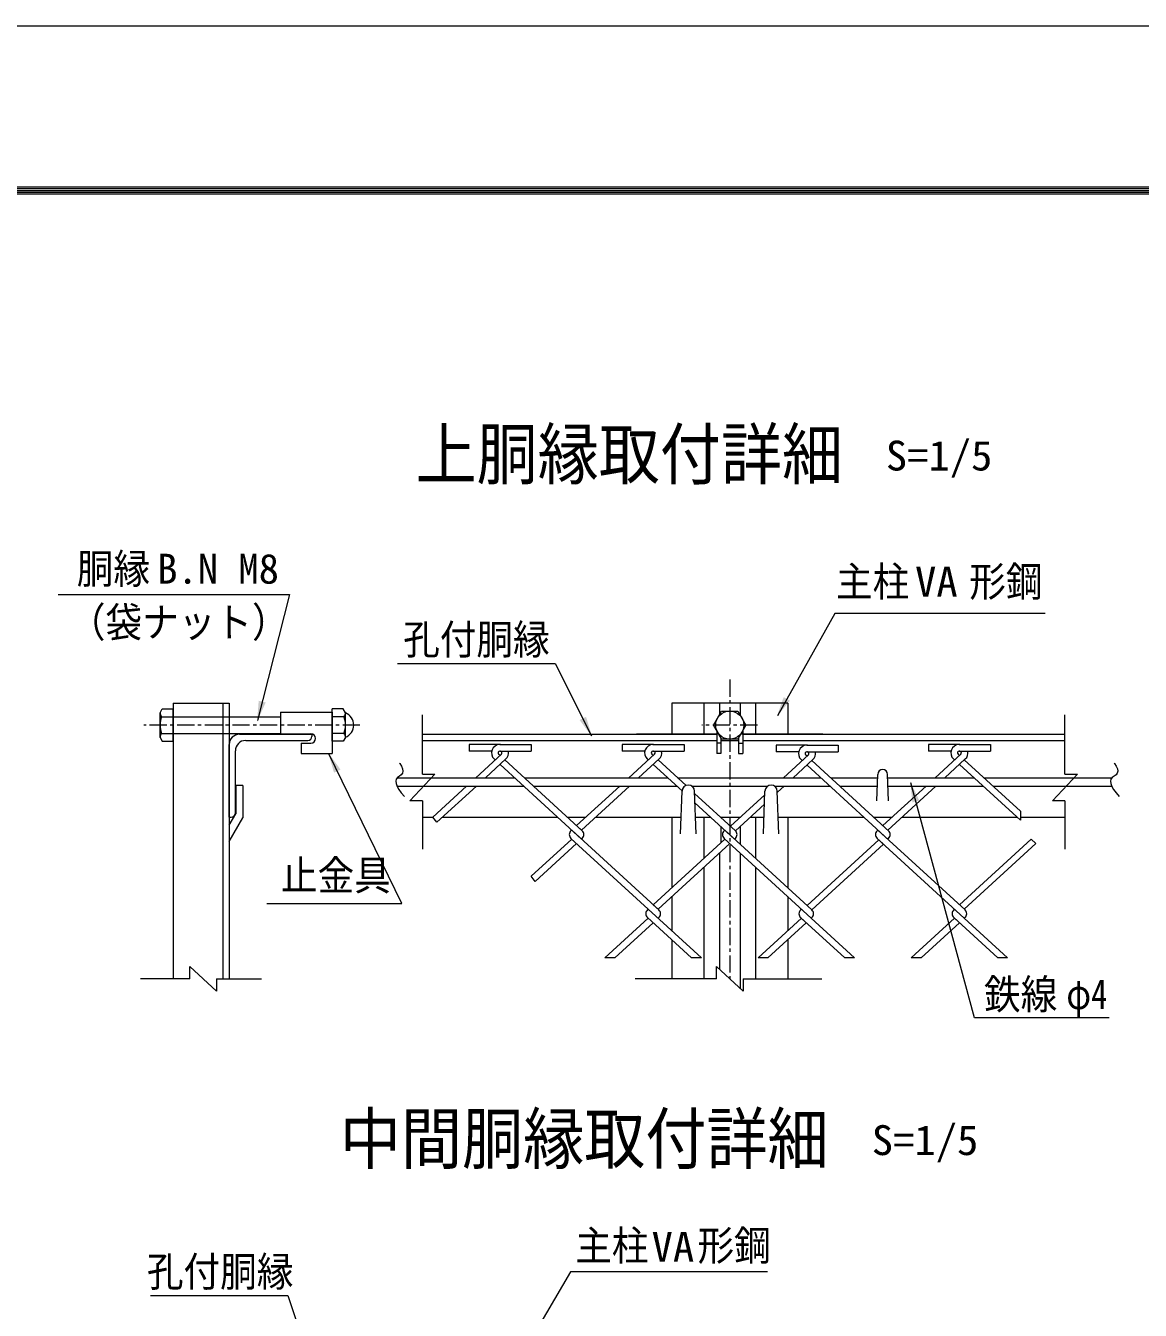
# Model space of a CAD drawing. Units: millimetres, scale not verified, with parts at other scales. Extents: x -4455 to 4455, y -3150 to 3150.
# Drawn here: x 1399 to 3016, y 1288 to 3150 of the extents above; entities that cross this region are included whole.
import ezdxf
from ezdxf.enums import TextEntityAlignment as Align

# ---------------------------------------------------------------- set-up
doc = ezdxf.new("R2010")
doc.units = ezdxf.units.MM
doc.header["$LTSCALE"] = 20
doc.linetypes.add('DASHED', pattern=[7.5, 6, -1.5])
doc.linetypes.add('USER1', pattern=[2, 1.25, -0.25, 0.25, -0.25])
doc.layers.add('0-7_7詳細', color=3, linetype='Continuous', lineweight=18)
doc.layers.add('0-E_D-TTL', color=7, linetype='Continuous', lineweight=18)
doc.styles.add('ＭＳ ゴシック', font='')
doc.styles.get('ＭＳ ゴシック').set_extended_font_data('MS Gothic')

msp = doc.modelspace()

# ---------------------------------------------------------------- linework, layer by layer
at = {"layer": '0-7_7詳細', "color": 1, "linetype": 'USER1'}
for p, q in [((2420.31, 2202.62), (2420.31, 1768.69)), ((1884.12, 2136.47), (1570.84, 2136.47)), ((2460.61, 2136.47), (2379.96, 2136.47))]:
    msp.add_line(p, q, dxfattribs=at)
at = {"layer": '0-7_7詳細', "color": 7}
for p, q in [((1594.24, 2154.23), (1597.56, 2159.99)), ((1597.56, 2159.99), (1613.44, 2159.99)), ((1613.44, 2168.12), (1613.44, 1768.69)), ((1613.44, 2168.12), (1694.44, 2168.12)), ((1613.44, 2112.95), (1613.44, 2159.99)), ((1685.44, 2168.12), (1685.44, 1768.69)), ((1694.44, 2168.12), (1694.44, 1768.69)), ((1843.86, 2112.95), (1843.86, 2159.99)), ((2504.31, 2168.12), (2336.31, 2168.12)), ((2336.31, 2168.12), (2336.31, 2123.12)), ((2382.81, 2168.12), (2382.81, 2123.12)), ((2405.31, 2168.12), (2405.31, 2151.23)), ((2435.31, 2168.12), (2435.31, 2151.23)), ((2457.81, 2168.12), (2457.81, 2123.12)), ((2504.31, 2168.12), (2504.31, 2123.12)), ((1594.24, 2118.71), (1594.24, 2154.23)), ((1596.3, 2148.47), (1613.44, 2148.47)), ((1694.44, 2148.47), (1768.86, 2148.47)), ((1768.86, 2155.43), (1843.86, 2155.43)), ((1768.86, 2155.43), (1768.86, 2123.93)), ((1843.86, 2155.43), (1843.86, 2095.43)), ((1861.01, 2148.47), (1843.86, 2148.47)), ((1863.06, 2118.71), (1863.06, 2154.23)), ((1596.3, 2124.47), (1613.44, 2124.47)), ((1694.44, 2124.47), (1768.86, 2124.47)), ((1709.44, 2123.12), (1814.44, 2123.12)), ((1768.86, 2123.93), (1813.11, 2123.93)), ((1814.44, 2123.12), (1814.44, 2120.12)), ((1861.01, 2124.47), (1843.86, 2124.47)), ((1974.6, 2123.12), (2401.56, 2123.12)), ((2401.56, 2123.12), (2285.31, 2123.12)), ((2401.56, 2123.12), (2310.81, 2123.12)), ((2401.56, 2128.21), (2401.56, 2095.43)), ((2404.03, 2123.93), (2401.56, 2123.93)), ((2436.59, 2123.93), (2439.06, 2123.93)), ((2439.06, 2128.21), (2439.06, 2095.43)), ((2439.06, 2123.12), (2906.4, 2123.12)), ((2529.81, 2123.12), (2439.06, 2123.12)), ((2555.31, 2123.12), (2439.06, 2123.12)), ((1594.24, 2118.71), (1597.56, 2112.95)), ((1597.56, 2112.95), (1613.44, 2112.95)), ((1694.44, 2003.12), (1694.44, 2108.12)), ((1718.44, 2114.12), (1808.44, 2114.12)), ((1798.86, 2110.43), (1813.11, 2110.43)), ((1798.86, 2110.43), (1798.86, 2095.43)), ((1859.74, 2112.95), (1843.86, 2112.95)), ((1863.06, 2118.71), (1859.74, 2112.95)), ((1974.6, 2114.12), (2401.56, 2114.12)), ((2407.56, 2110.43), (2401.56, 2110.43)), ((2407.56, 2114.12), (2433.06, 2114.12)), ((2433.06, 2117.82), (2433.06, 2095.43)), ((2433.06, 2110.43), (2439.06, 2110.43)), ((2439.06, 2114.12), (2906.4, 2114.12)), ((1703.44, 2009.12), (1703.44, 2099.12)), ((1798.86, 2095.43), (1843.86, 2095.43)), ((2433.06, 2095.43), (2439.06, 2095.43)), ((1714.51, 2048.78), (1714.51, 2001.96)), ((1938.25, 2060.12), (2108.41, 2060.12)), ((2122.62, 2060.12), (2330.44, 2060.12)), ((2344.65, 2060.12), (2552.47, 2060.12)), ((2566.68, 2060.12), (2634.66, 2060.12)), ((2633.44, 2026.82), (2634.84, 2065.01)), ((2650.64, 2026.82), (2649.24, 2065.01)), ((2649.42, 2060.12), (2774.5, 2060.12)), ((2788.71, 2060.12), (2974.6, 2060.12)), ((1937.71, 2048.12), (2121.51, 2048.12)), ((2135.72, 2048.12), (2343.53, 2048.12)), ((2349.06, 1978.97), (2351.31, 2040.47)), ((2365.06, 2048.12), (2475.57, 2048.12)), ((2371.56, 1978.97), (2369.31, 2040.47)), ((2469.06, 1978.97), (2471.31, 2040.47)), ((2485.06, 2048.12), (2565.56, 2048.12)), ((2491.56, 1978.97), (2489.31, 2040.47)), ((2579.77, 2048.12), (2634.22, 2048.12)), ((2649.86, 2048.12), (2787.59, 2048.12)), ((2801.8, 2048.12), (2974.06, 2048.12)), ((1694.44, 1991.55), (1704.01, 2007.78)), ((1694.44, 2003.12), (1697.44, 2003.12)), ((1694.44, 1967.94), (1714.51, 2001.96)), ((1974.6, 2003.12), (1989.71, 2003.12)), ((2003.92, 2003.12), (2170.62, 2003.12)), ((2184.83, 2003.12), (2211.74, 2003.12)), ((2225.95, 2003.12), (2349.95, 2003.12)), ((2336.31, 2003.12), (2336.31, 1900.79)), ((2370.68, 2003.12), (2392.64, 2003.12)), ((2382.81, 2003.12), (2382.81, 1943.4)), ((2406.85, 2003.12), (2435.91, 2003.12)), ((2450.12, 2003.12), (2469.95, 2003.12)), ((2457.81, 2003.12), (2457.81, 1943.4)), ((2490.68, 2003.12), (2614.67, 2003.12)), ((2504.31, 2003.12), (2504.31, 1900.79)), ((2628.88, 2003.12), (2655.8, 2003.12)), ((2670.01, 2003.12), (2836.7, 2003.12)), ((2841.81, 2003.12), (2906.4, 2003.12)), ((2407.45, 1989.55), (2407.45, 1965.98)), ((2435.31, 1989.55), (2435.31, 1964.02)), ((2405.31, 1951), (2405.31, 1782.62)), ((2435.31, 1951), (2435.31, 1754.76)), ((2382.81, 1930.38), (2382.81, 1768.69)), ((2457.81, 1930.38), (2457.81, 1768.69)), ((2336.31, 1887.77), (2336.31, 1838.27)), ((2504.31, 1887.77), (2504.31, 1838.27)), ((2336.31, 1825.24), (2336.31, 1768.69)), ((2504.31, 1825.24), (2504.31, 1768.69))]:
    msp.add_line(p, q, dxfattribs=at)
at = {"layer": '0-7_7詳細', "linetype": 'DASHED'}
for p, q in [((1613.44, 2148.47), (1694.44, 2148.47)), ((1613.44, 2124.47), (1694.44, 2124.47))]:
    msp.add_line(p, q, dxfattribs=at)
at = {"layer": '0-7_7詳細', "color": 4}
for p, q in [((1974.6, 2065.56), (1974.6, 2151.14)), ((2906.4, 2065.56), (2906.4, 2151.14)), ((1992.6, 2065.56), (1956.6, 2026.78)), ((1974.6, 2065.56), (1992.6, 2065.56)), ((2924.4, 2065.56), (2888.4, 2026.78)), ((2906.4, 2065.56), (2924.4, 2065.56)), ((1974.6, 2026.78), (1956.6, 2026.78)), ((1974.6, 2026.78), (1974.6, 1956.59)), ((2906.4, 2026.78), (2888.4, 2026.78)), ((2906.4, 2026.78), (2906.4, 1956.59)), ((1676.2, 1750.69), (1637.43, 1786.69)), ((1637.43, 1768.69), (1637.43, 1786.69)), ((2439.7, 1750.69), (2400.93, 1786.69)), ((2400.93, 1768.69), (2400.93, 1786.69)), ((1637.43, 1768.69), (1565.86, 1768.69)), ((1676.2, 1768.69), (1741.47, 1768.69)), ((1676.2, 1768.69), (1676.2, 1750.69)), ((2400.93, 1768.69), (2283.12, 1768.69)), ((2439.7, 1768.69), (2553.64, 1768.69)), ((2439.7, 1768.69), (2439.7, 1750.69))]:
    msp.add_line(p, q, dxfattribs=at)
at = {"layer": '0-7_7詳細'}
for p, q in [((2087.71, 2108.17), (2042.27, 2108.17)), ((2042.27, 2108.17), (2042.27, 2098.57)), ((2086.83, 2108.17), (2132.27, 2108.17)), ((2132.27, 2108.17), (2132.27, 2098.57)), ((2309.73, 2108.17), (2264.3, 2108.17)), ((2264.3, 2108.17), (2264.3, 2098.57)), ((2308.86, 2108.17), (2354.3, 2108.17)), ((2354.3, 2108.17), (2354.3, 2098.57)), ((2532.83, 2107.19), (2487.4, 2107.19)), ((2487.4, 2107.19), (2487.4, 2097.59)), ((2531.96, 2107.19), (2577.4, 2107.19)), ((2577.4, 2107.19), (2577.4, 2097.59)), ((2708.35, 2108.17), (2708.35, 2098.57)), ((2753.79, 2108.17), (2708.35, 2108.17)), ((2752.92, 2108.17), (2798.35, 2108.17)), ((2798.35, 2108.17), (2798.35, 2098.57)), ((2075.08, 2098.57), (2042.27, 2098.57)), ((2089.33, 2094.4), (2051.92, 2060.12)), ((2095.81, 2087.32), (2066.13, 2060.12)), ((2080.17, 2086), (2078.73, 2087.32)), ((2087.27, 2092.51), (2085.21, 2094.4)), ((2086.83, 2098.57), (2132.27, 2098.57)), ((2087.71, 2098.57), (2086.83, 2098.57)), ((2087.27, 2092.51), (2089.33, 2094.4)), ((2297.1, 2098.57), (2264.3, 2098.57)), ((2311.36, 2094.4), (2273.95, 2060.12)), ((2317.84, 2087.32), (2288.16, 2060.12)), ((2302.19, 2086), (2300.76, 2087.32)), ((2309.3, 2092.51), (2307.24, 2094.4)), ((2309.73, 2098.57), (2308.86, 2098.57)), ((2308.86, 2098.57), (2354.3, 2098.57)), ((2356.97, 2048.83), (2316.4, 2086)), ((2520.2, 2097.59), (2487.4, 2097.59)), ((2534.45, 2093.42), (2498.12, 2060.12)), ((2540.94, 2086.34), (2512.33, 2060.12)), ((2525.29, 2085.02), (2523.85, 2086.34)), ((2532.4, 2091.53), (2530.34, 2093.42)), ((2531.96, 2097.59), (2577.4, 2097.59)), ((2532.83, 2097.59), (2531.96, 2097.59)), ((2741.16, 2098.57), (2708.35, 2098.57)), ((2755.41, 2094.4), (2718, 2060.12)), ((2761.9, 2087.32), (2732.21, 2060.12)), ((2746.25, 2086), (2744.81, 2087.32)), ((2753.35, 2092.51), (2751.3, 2094.4)), ((2752.92, 2098.57), (2798.35, 2098.57)), ((2753.79, 2098.57), (2752.92, 2098.57)), ((2841.81, 2011.46), (2760.46, 2086)), ((2351.33, 2040.98), (2309.3, 2079.49)), ((2650.52, 1970.27), (2532.4, 2078.51)), ((2651.59, 1982.31), (2539.5, 2085.02)), ((2841.81, 1998.44), (2753.35, 2079.49)), ((2038.82, 2048.12), (1989.71, 2003.12)), ((2053.03, 2048.12), (1995.82, 1995.69)), ((2260.85, 2048.12), (2198.28, 1990.79)), ((2275.06, 2048.12), (2205.39, 1984.28)), ((2428.49, 1983.3), (2369.42, 2037.42)), ((2471.13, 2035.39), (2421.38, 1989.81)), ((2499.23, 2048.12), (2489.36, 2039.08)), ((2704.91, 2048.12), (2642.34, 1990.79)), ((2719.12, 2048.12), (2649.45, 1984.28)), ((2470.63, 2021.91), (2428.49, 1983.3)), ((2841.81, 2011.46), (2841.81, 1998.44)), ((1995.82, 1995.69), (1989.71, 2003.12)), ((2191.18, 1984.28), (2190.11, 1983.3)), ((2191.18, 1984.28), (2190.11, 1983.3)), ((2317.47, 1868.55), (2191.18, 1984.28)), ((2206.46, 1983.3), (2198.28, 1990.79)), ((2413.21, 1984.28), (2412.14, 1983.3)), ((2413.21, 1984.28), (2412.14, 1983.3)), ((2539.5, 1868.55), (2413.21, 1984.28)), ((2635.24, 1984.28), (2634.16, 1983.3)), ((2635.24, 1984.28), (2634.16, 1983.3)), ((2761.53, 1868.55), (2635.24, 1984.28)), ((2191.18, 1971.26), (2132.24, 1917.24)), ((2198.28, 1964.75), (2138.34, 1909.82)), ((2302.19, 1869.53), (2190.11, 1972.24)), ((2413.21, 1971.26), (2309.3, 1876.04)), ((2420.31, 1964.75), (2316.4, 1869.53)), ((2538.43, 1856.51), (2412.14, 1972.24)), ((2636.31, 1970.27), (2532.4, 1875.06)), ((2643.41, 1963.76), (2539.5, 1868.55)), ((2760.46, 1856.51), (2634.16, 1972.24)), ((2642.34, 1964.75), (2634.16, 1972.24)), ((2650.52, 1972.24), (2649.45, 1971.26)), ((2650.52, 1972.24), (2649.45, 1971.26)), ((2857.26, 1971.26), (2753.35, 1876.04)), ((2864.37, 1964.75), (2760.46, 1869.53)), ((2857.26, 1971.26), (2864.37, 1964.75)), ((2138.34, 1909.82), (2132.24, 1917.24)), ((2302.19, 1869.53), (2301.12, 1868.55)), ((2302.19, 1869.53), (2301.12, 1868.55)), ((2379.2, 1798.97), (2302.19, 1869.53)), ((2317.47, 1868.55), (2309.3, 1876.04)), ((2524.22, 1869.53), (2523.15, 1868.55)), ((2524.22, 1869.53), (2523.15, 1868.55)), ((2746.25, 1869.53), (2745.18, 1868.55)), ((2746.25, 1869.53), (2745.18, 1868.55)), ((2302.19, 1856.51), (2239.39, 1798.97)), ((2309.3, 1850), (2253.6, 1798.97)), ((2364.99, 1798.97), (2301.12, 1857.49)), ((2317.47, 1857.49), (2316.4, 1856.51)), ((2524.22, 1856.51), (2461.42, 1798.97)), ((2531.33, 1850), (2475.63, 1798.97)), ((2587.02, 1798.97), (2523.15, 1857.49)), ((2531.33, 1850), (2523.15, 1857.49)), ((2539.5, 1857.49), (2538.43, 1856.51)), ((2539.5, 1857.49), (2538.43, 1856.51)), ((2601.23, 1798.97), (2538.43, 1856.51)), ((2746.25, 1856.51), (2683.45, 1798.97)), ((2753.35, 1850), (2697.66, 1798.97)), ((2809.05, 1798.97), (2745.18, 1857.49)), ((2753.35, 1850), (2745.18, 1857.49)), ((2761.53, 1857.49), (2760.46, 1856.51)), ((2761.53, 1857.49), (2760.46, 1856.51)), ((2823.26, 1798.97), (2760.46, 1856.51)), ((2253.6, 1798.97), (2239.39, 1798.97)), ((2379.2, 1798.97), (2364.99, 1798.97)), ((2475.63, 1798.97), (2461.42, 1798.97)), ((2601.23, 1798.97), (2587.02, 1798.97)), ((2697.66, 1798.97), (2683.45, 1798.97)), ((2823.26, 1798.97), (2809.05, 1798.97))]:
    msp.add_line(p, q, dxfattribs=at)
at = {"layer": '0-7_7詳細', "color": 7}
for points in [[(1446.5, 2325.75), (1781.76, 2325.75), (1735.49, 2143.35)], [(2877.84, 2298.39), (2572.47, 2298.39), (2489.36, 2150.02)], [(1863.06, 2154.23), (1859.74, 2159.99), (1843.86, 2159.99)], [(2407.56, 2117.82), (2407.56, 2095.43), (2401.56, 2095.43)], [(1749.22, 1877.97), (1944.78, 1877.97), (1838.92, 2094.91)], [(1714.51, 2048.78), (1704.01, 2048.78), (1704.01, 2007.78)], [(2970.62, 1711.94), (2775.07, 1711.94), (2682.75, 2052.76)], [(2475.28, 1343.82), (2189.3, 1343.82), (2119.84, 1225.11)], [(1580.51, 1309.59), (1779.6, 1309.59), (1883.71, 996.61)]]:
    msp.add_lwpolyline(points, dxfattribs=at)
at = {"layer": '0-7_7詳細', "color": 1}
msp.add_lwpolyline([(1938.67, 2225.49), (2167.25, 2225.49), (2219.94, 2121.08)], dxfattribs=at)
at = {"layer": '0-7_7詳細'}
msp.add_lwpolyline([(2396.79, 2136.47), (2408.55, 2156.84), (2432.07, 2156.84), (2443.83, 2136.47), (2432.07, 2116.1), (2408.55, 2116.1)], close=True, dxfattribs=at)
for points in [[(2206.46, 1983.3), (2094.37, 2086), (2095.81, 2087.32)], [(2206.46, 1972.24), (2205.39, 1971.26), (2087.27, 2079.49)], [(2428.49, 1972.24), (2427.42, 1971.26), (2369.92, 2023.94)]]:
    msp.add_lwpolyline(points, dxfattribs=at)
at = {"layer": '0-7_7詳細', "color": 4}
for points in [[(1941.45, 2081.39), (1941.76, 2081), (1944.42, 2076.8), (1945.99, 2073.05), (1946.46, 2069.73), (1945.83, 2066.86), (1944.11, 2064.42), (1941.29, 2062.43), (1938.47, 2060.43), (1936.71, 2057.95), (1936.03, 2054.99), (1936.42, 2051.56), (1937.89, 2047.65), (1940.43, 2043.27), (1944.04, 2038.41), (1948.73, 2033.08)], [(2977.8, 2081.39), (2978.11, 2081), (2980.77, 2076.8), (2982.34, 2073.05), (2982.81, 2069.73), (2982.18, 2066.86), (2980.46, 2064.42), (2977.64, 2062.43), (2974.82, 2060.43), (2973.06, 2057.95), (2972.38, 2054.99), (2972.77, 2051.56), (2974.24, 2047.65), (2976.78, 2043.27), (2980.39, 2038.41), (2985.08, 2033.08)]]:
    msp.add_lwpolyline(points, dxfattribs=at)
at = {"layer": '0-7_7詳細'}
msp.add_circle((2420.31, 2136.47), 20.4, dxfattribs=at)
at = {"layer": '0-7_7詳細', "color": 7}
for centre, radius, start, end in [((1603.32, 2154.23), 9.09, 180, 219.3382), ((1630.24, 2136.47), 36, 160.52878, 199.47122), ((1827.06, 2136.47), 36, 340.52878, 19.47122), ((1853.98, 2154.23), 9.09, 320.6618, 0), ((1855.92, 2136.47), 19.14, 291.90813, 68.09187), ((1603.32, 2118.71), 9.09, 140.6618, 180), ((1709.44, 2108.12), 15, 90, 180), ((1813.11, 2117.18), 6.75, 270, 90), ((1853.98, 2118.71), 9.09, 0, 39.3382), ((1718.44, 2099.12), 15, 90, 180), ((1808.44, 2120.12), 6, 270, 0), ((2642.04, 2065.01), 7.2, 0, 180), ((2360.31, 2040.47), 9, 0, 180), ((2480.31, 2040.47), 9, 0, 180), ((1697.44, 2009.12), 6, 270, 0)]:
    msp.add_arc(centre, radius, start, end, dxfattribs=at)
at = {"layer": '0-7_7詳細'}
for centre, radius, start, end in [((2086.83, 2096.17), 12, 90, 227.5), ((2308.86, 2096.17), 12, 90, 227.5), ((2531.96, 2095.19), 12, 90, 227.5), ((2752.92, 2096.17), 12, 90, 227.5), ((2086.83, 2096.17), 2.4, 90, 227.5), ((2087.71, 2096.17), 2.4, 312.5, 90), ((2087.71, 2096.17), 12, 312.5, 11.53696), ((2308.86, 2096.17), 2.4, 90, 227.5), ((2309.73, 2096.17), 2.4, 312.5, 90), ((2309.73, 2096.17), 12, 312.5, 11.53696), ((2531.96, 2095.19), 2.4, 90, 227.5), ((2532.83, 2095.19), 2.4, 312.5, 90), ((2532.83, 2095.19), 12, 312.5, 11.53696), ((2752.92, 2096.17), 2.4, 90, 227.5), ((2753.79, 2096.17), 2.4, 312.5, 90), ((2753.79, 2096.17), 12, 312.5, 11.53696), ((2195.18, 1977.77), 7.5, 132.5, 227.5), ((2201.39, 1977.77), 7.5, 312.5, 47.5), ((2417.2, 1977.77), 7.5, 132.5, 227.5), ((2423.42, 1977.77), 7.5, 312.5, 47.5), ((2639.23, 1977.77), 7.5, 132.5, 227.5), ((2645.45, 1977.77), 7.5, 312.5, 47.5), ((2306.19, 1863.02), 7.5, 132.5, 227.5), ((2312.41, 1863.02), 7.5, 312.5, 47.5), ((2528.22, 1863.02), 7.5, 132.5, 227.5), ((2534.43, 1863.02), 7.5, 312.5, 47.5), ((2750.25, 1863.02), 7.5, 132.5, 227.5), ((2756.46, 1863.02), 7.5, 312.5, 47.5)]:
    msp.add_arc(centre, radius, start, end, dxfattribs=at)
at = {"layer": '0-7_7詳細', "color": 7}
for points in [[(1734.99, 2141.41), (1737.32, 2171.77), (1747.42, 2169.21)], [(2488.38, 2148.27), (2498.5, 2176.99), (2507.59, 2171.9)], [(1838.05, 2096.71), (1855.89, 2072.03), (1846.52, 2067.46)], [(2682.23, 2054.69), (2695.1, 2027.1), (2685.05, 2024.37)]]:
    msp.add_solid(points, dxfattribs=at)
at = {"layer": '0-7_7詳細', "color": 1}
msp.add_solid([(2220.84, 2119.3), (2202.67, 2143.73), (2211.97, 2148.43)], dxfattribs=at)
at = {"layer": '0-E_D-TTL', "color": 2}
msp.add_lwpolyline([(-4454.7, 3150.21), (4455, 3150.21), (4455, -3150.21), (-4454.7, -3150.21)], close=True, dxfattribs=at)
at = {"layer": '0-E_D-TTL'}
for points in [[(-4168.31, 2916.86), (4168.62, 2916.86), (4168.62, -2916.87), (-4168.31, -2916.87)], [(-4165.66, 2914.21), (4165.97, 2914.21), (4165.97, -2914.21), (-4165.66, -2914.21)], [(-4163.01, 2911.56), (4163.31, 2911.56), (4163.31, -2911.56), (-4163.01, -2911.56)], [(-4160.36, 2908.91), (4160.66, 2908.91), (4160.66, -2908.91), (-4160.36, -2908.91)], [(-4157.71, 2906.26), (4158.01, 2906.26), (4158.01, -2906.26), (-4157.71, -2906.26)]]:
    msp.add_lwpolyline(points, close=True, dxfattribs=at)

# ---------------------------------------------------------------- texts
at = {"layer": '0-7_7詳細', "color": 7, "style": 'ＭＳ ゴシック', "width": 0.9}
for s, p in [('上胴縁取付詳細', (1964.69, 2471.51)), ('中間胴縁取付詳細', (1855.08, 1479.3))]:
    msp.add_text(s, height=72.14, dxfattribs=at).set_placement(p, align=Align.BOTTOM_LEFT)
at = {"layer": '0-7_7詳細', "style": 'ＭＳ ゴシック'}
for s, width, p in [('S=1/5', 1.05, (2646.61, 2492.47)), ('胴縁', 0.9, (1473.56, 2328.54)), ('主柱', 0.9, (2574.4, 2309.78)), ('VA', 1.05, (2689, 2309.62)), ('形鋼', 0.9, (2767.63, 2309.78)), ('（袋ナット）', 0.9, (1462.08, 2251.01)), ('孔付胴縁', 0.9, (1946.84, 2226.04)), ('止金具', 0.9, (1769.54, 1884.05)), ('鉄線', 0.9, (2789.04, 1711.75)), ('φ4', 0.8, (2908.42, 1711.75)), ('S=1/5', 1.05, (2626.26, 1500.25)), ('主柱', 0.9, (2196.21, 1347.43)), ('VA', 1.05, (2307.01, 1345.71)), ('形鋼', 0.9, (2373.57, 1347.43)), ('孔付胴縁', 0.9, (1575.22, 1309.69))]:
    msp.add_text(s, height=43.26, dxfattribs=dict(at, width=width)).set_placement(p, align=Align.BOTTOM_LEFT)
msp.add_text('B.N M8', height=43.26, dxfattribs=at).set_placement((1590.15, 2328.54), align=Align.BOTTOM_LEFT)

doc.saveas('drawing.dxf')
